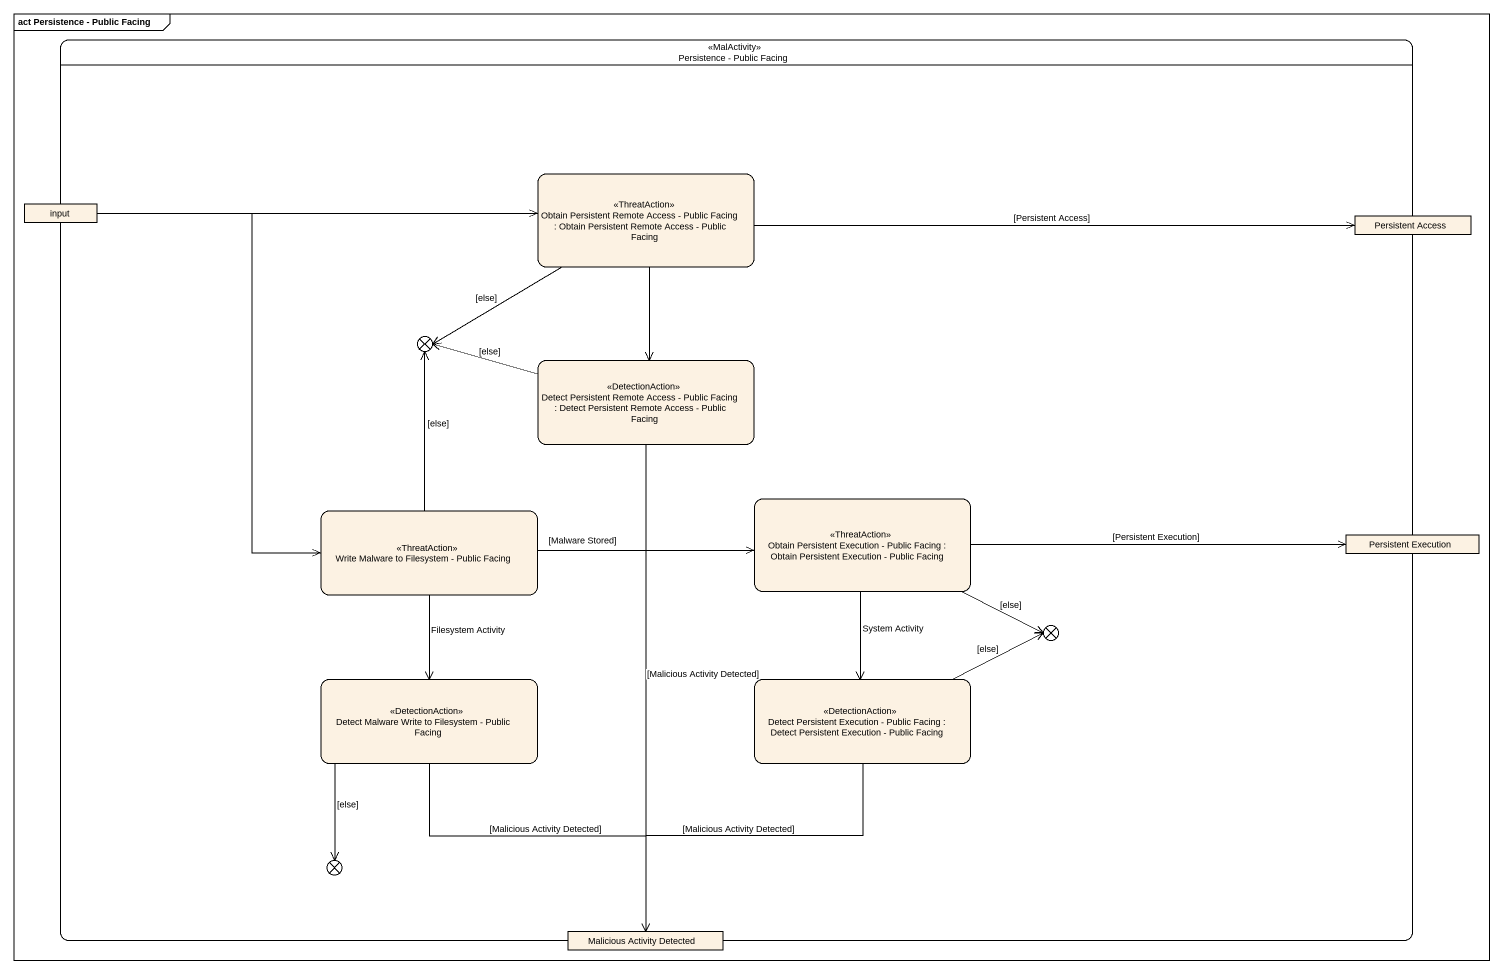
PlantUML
@startuml
mainframe act Persistence - Public Facing
hide empty description
state "Persistence - Public Facing" as Persistence_Public_Facing <<MalActivity>> {
  state input <<object>>
  state "Obtain Persistent Remote Access - Public Facing : Obtain Persistent Remote Access - Public Facing" as Obtain_Persistent_Remote <<ThreatAction>>
  state "Persistent Access" as Persistent_Access <<object>>
  state flowfinal1 <<end>>
  state "Detect Persistent Remote Access - Public Facing : Detect Persistent Remote Access - Public Facing" as Detect_Persistent_Remote <<DetectionAction>>
  state "Write Malware to Filesystem - Public Facing" as Write_Malware_to_Filesystem <<ThreatAction>>
  state "Obtain Persistent Execution - Public Facing : Obtain Persistent Execution - Public Facing" as Obtain_Persistent_Execution <<ThreatAction>>
  state "Persistent Execution" as Persistent_Execution <<object>>
  state flowfinal2 <<end>>
  state "Detect Malware Write to Filesystem - Public Facing" as Detect_Malware_Write_to <<DetectionAction>>
  state "Detect Persistent Execution - Public Facing : Detect Persistent Execution - Public Facing" as Detect_Persistent_Execution <<DetectionAction>>
  state flowfinal3 <<end>>
  state "Malicious Activity Detected" as Malicious_Activity_Detected <<object>>
}
input -right-> Obtain_Persistent_Remote
input --> Write_Malware_to_Filesystem
Obtain_Persistent_Remote -right-> Persistent_Access : [Persistent Access]
Obtain_Persistent_Remote -left-> flowfinal1 : [else]
Obtain_Persistent_Remote --> Detect_Persistent_Remote
Detect_Persistent_Remote -left-> flowfinal1 : [else]
Detect_Persistent_Remote --> Malicious_Activity_Detected : [Malicious Activity Detected]
Write_Malware_to_Filesystem -up-> flowfinal1 : [else]
Write_Malware_to_Filesystem -right-> Obtain_Persistent_Execution : [Malware Stored]
Write_Malware_to_Filesystem --> Detect_Malware_Write_to : Filesystem Activity
Obtain_Persistent_Execution -right-> Persistent_Execution : [Persistent Execution]
Obtain_Persistent_Execution -right-> flowfinal2 : [else]
Obtain_Persistent_Execution --> Detect_Persistent_Execution : System Activity
Detect_Malware_Write_to --> flowfinal3 : [else]
Detect_Malware_Write_to --> Malicious_Activity_Detected : [Malicious Activity Detected]
Detect_Persistent_Execution -right-> flowfinal2 : [else]
Detect_Persistent_Execution --> Malicious_Activity_Detected : [Malicious Activity Detected]
@enduml
